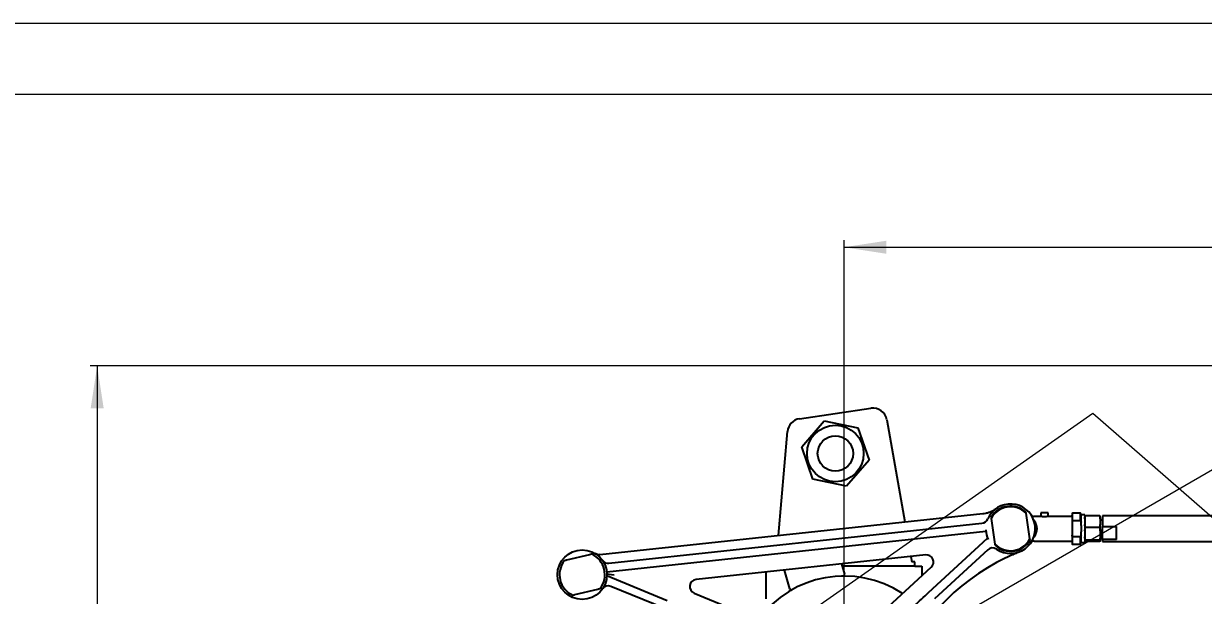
# Model space of a CAD drawing. Header units: millimetres. Extents: x 0 to 420, y 0 to 297.
# Drawn here: x 49.8 to 133.2, y 256.6 to 297 of the extents above; entities that cross this region are included whole.
import ezdxf

# ---------------------------------------------------------------- set-up
doc = ezdxf.new("R2010")
doc.units = ezdxf.units.MM
doc.linetypes.add('CENTERX2', pattern=[20.32, 12.7, -2.54, 2.54, -2.54])
doc.layers.get('0').update_dxf_attribs({"lineweight": 18})
for name, color, linetype, lineweight in [('中心线层', 1, 'CENTERX2', 18), ('标注', 7, 'Continuous', 9), ('标注层', 7, 'Continuous', 15), ('细实线层', 7, 'Continuous', 18)]:
    doc.layers.add(name, color=color, linetype=linetype, lineweight=lineweight)
doc.styles.add('SLDTEXTSTYLE6', font='', dxfattribs={"width": 0.7})
doc.styles.get('SLDTEXTSTYLE6').set_extended_font_data('宋体')
doc.dimstyles.new('SLDDIMSTYLE0', dxfattribs={"dimtxt": 3, "dimasz": 3, "dimexe": 0, "dimexo": 0.0625, "dimgap": 0.75, "dimtad": 1, "dimdec": 4, "dimlfac": 10, "dimzin": 12, "dimdsep": 46, "dimtxsty": 'SLDTEXTSTYLE6', "dimcen": 0.09, "dimdle": 6, "dimazin": 3, "dimtfac": 1, "dimtdec": 3, "dimtofl": 0, "dimtmove": 0, "dimatfit": 3, "dimfxl": 1, "dimfrac": 2, "dimtolj": 1, "dimarcsym": 0})
doc.dimstyles.new('SLDDIMSTYLE3', dxfattribs={"dimtxt": 3, "dimasz": 3, "dimexe": 0, "dimexo": 0.0625, "dimgap": 0.75, "dimtad": 1, "dimdec": 1, "dimlfac": 10, "dimrnd": 1e-09, "dimzin": 12, "dimdsep": 46, "dimtxsty": 'SLDTEXTSTYLE6', "dimcen": 0.09, "dimdle": 6, "dimadec": 0, "dimazin": 3, "dimtfac": 1, "dimtdec": 3, "dimtofl": 0, "dimtmove": 0, "dimatfit": 3, "dimfxl": 1, "dimfrac": 2, "dimtolj": 1, "dimarcsym": 0})
doc.dimstyles.new('SLDDIMSTYLE5', dxfattribs={"dimtxt": 3, "dimasz": 3, "dimexe": 0, "dimexo": 0.0625, "dimgap": 0.75, "dimtad": 1, "dimdec": 6, "dimlfac": 10, "dimrnd": 1e-09, "dimzin": 12, "dimdsep": 46, "dimtxsty": 'SLDTEXTSTYLE6', "dimcen": 0.09, "dimdle": 6, "dimadec": 0, "dimazin": 3, "dimtfac": 1, "dimtdec": 3, "dimtofl": 0, "dimtmove": 0, "dimatfit": 3, "dimfxl": 1, "dimfrac": 2, "dimtolj": 1, "dimarcsym": 0})

# ---------------------------------------------------------------- blocks, each defined once
blk = doc.blocks.new('*X4')
at = {"linetype": 'Continuous', "transparency": 16777216}
for points in [[(80.866, 242.025), (80.175, 241.301), (82.691, 239.592)], [(82.989, 232.377), (83.97, 232.18), (84.07, 235.22)]]:
    blk.add_hatch(color=0, dxfattribs=at).paths.add_polyline_path(points, flags=0)
at = {"color": 0, "linetype": 'Continuous', "lineweight": -2, "transparency": 16777216}
for start, end in [(57.69638, 80.39275), (314.60725, 337.30362)]:
    blk.add_arc((76.447, 235.22), 7.623, start, end, dxfattribs=at)
at = {"color": 0, "linetype": 'Continuous', "lineweight": 0, "transparency": 16777216, "insert": (80.144, 246.251), "char_height": 3, "width": 9.95547, "attachment_point": 1, "rotation": 329.31434, "style": 'SLDTEXTSTYLE6'}
blk.add_mtext('35%%D', dxfattribs=at)
blk = doc.blocks.new('*X12')
at = {"layer": '标注层', "transparency": 16777216}
for points in [[(55.004, 272.821), (54.543, 269.821), (55.466, 269.821)], [(55.004, 129.828), (55.466, 132.828), (54.543, 132.828)]]:
    blk.add_hatch(color=256, dxfattribs=at).paths.add_polyline_path(points, flags=0)
for p, q in [((168.537, 272.821), (54.504, 272.821)), ((55.004, 272.821), (55.004, 129.828)), ((72.275, 129.828), (54.504, 129.828))]:
    blk.add_line(p, q, dxfattribs=at)
at = {"layer": '标注层', "transparency": 16777216, "insert": (51.137, 196.087), "char_height": 3, "width": 17.01117, "attachment_point": 1, "rotation": 90, "style": 'SLDTEXTSTYLE6'}
blk.add_mtext('1429.9', dxfattribs=at)
blk = doc.blocks.new('*X13')
at = {"layer": '标注层', "transparency": 16777216}
for points in [[(107.775, 281.203), (110.775, 280.741), (110.775, 281.665)], [(167.775, 281.203), (164.775, 281.665), (164.775, 280.741)]]:
    blk.add_hatch(color=256, dxfattribs=at).paths.add_polyline_path(points, flags=0)
for p, q in [((107.775, 250.478), (107.775, 281.703)), ((107.775, 281.203), (167.775, 281.203)), ((167.775, 250.478), (167.775, 281.703))]:
    blk.add_line(p, q, dxfattribs=at)
at = {"layer": '标注层', "transparency": 16777216, "insert": (135.156, 285.07), "char_height": 3, "width": 8.42346, "attachment_point": 1, "style": 'SLDTEXTSTYLE6'}
blk.add_mtext('600', dxfattribs=at)
blk = doc.blocks.new('SW_CENTERMARKSYMBOL_1')
at = {"layer": '中心线层', "color": 0}
for p, q in [((0, 0.3), (0, 7.65)), ((-0.3, 0), (-7.65, 0)), ((0, 0), (-0.15, 0)), ((0, 0), (0, 0.15)), ((0, 0), (0, -0.15)), ((0, 0), (0.15, 0)), ((0.3, 0), (7.65, 0)), ((0, -0.3), (0, -7.65))]:
    blk.add_line(p, q, dxfattribs=at)

msp = doc.modelspace()

# ---------------------------------------------------------------- linework, layer by layer
at = {"color": 161, "linetype": 'Continuous', "lineweight": 25, "true_color": 0x67adff}
for p, q in [((104.63158921, 269.09321736), (109.67377261, 269.83629655)), ((104.78461966, 267.10791778), (106.38252333, 268.93184375)), ((106.38252333, 268.93184375), (108.76104072, 268.45997762)), ((108.76104072, 268.45997762), (109.54165444, 266.16419744)), ((110.80437735, 269.02063083), (112.07739696, 261.80098247)), ((103.13831553, 260.84293317), (103.78119335, 268.1910653)), ((105.56523189, 264.81213759), (104.78461966, 267.10791778)), ((109.54165444, 266.16419744), (107.94374928, 264.34027146)), ((107.94374928, 264.34027146), (105.56523189, 264.81213759)), ((90.51873923, 259.49042033), (117.5827159, 262.39102077)), ((118.16874281, 262.04396676), (118.43889192, 260.23094844)), ((120.6414415, 262.41240691), (120.62932387, 262.49374341)), ((120.91159359, 260.59940051), (120.6414415, 262.41240691)), ((121.07662991, 262.22858619), (121.01887003, 262.25760173)), ((121.21126786, 261.88315343), (121.15577296, 261.95113849)), ((121.69358567, 262.19668578), (121.21126786, 262.19668578)), ((121.69016734, 262.44667958), (121.69016734, 262.19570827)), ((122.19016686, 262.44667958), (121.69016734, 262.44667958)), ((123.84016946, 262.19668578), (122.19015196, 262.19668578)), ((122.19016686, 262.19667386), (122.19016686, 262.44667958)), ((123.89016882, 262.37168502), (123.89016882, 261.76889133)), ((123.89016882, 261.76889133), (123.89016882, 260.87446403)), ((124.49016705, 262.42168139), (123.94016818, 262.42168139)), ((124.49016705, 261.87620353), (123.94016818, 261.87620353)), ((124.54016939, 262.37168502), (124.49016705, 262.42168139)), ((124.49016705, 261.87620353), (124.49016705, 262.42168139)), ((124.49016705, 261.87620353), (124.54016939, 261.76889133)), ((124.54016939, 261.76889133), (124.54016939, 262.37168502)), ((124.79016915, 262.29667853), (124.54016939, 262.29667853)), ((124.54016939, 261.54105853), (124.54016939, 261.76889133)), ((124.79016915, 262.29667853), (124.79016915, 262.20725965)), ((124.81736377, 262.23297309), (124.79016915, 262.20803451)), ((124.79016915, 262.20725965), (124.79016915, 260.34667682)), ((125.84297195, 262.23297309), (124.81736377, 262.23297309)), ((125.84297195, 262.23297309), (125.87016955, 262.02093553)), ((125.87016955, 262.02093553), (125.87016955, 262.20803451)), ((125.87016955, 262.02093553), (125.87016955, 261.62963103)), ((126.04016796, 261.92168187), (125.87016955, 261.92168187)), ((173.04017082, 262.22168397), (126.04016796, 262.22168397)), ((126.04016796, 262.22168397), (126.04016796, 261.47843789)), ((117.80013278, 261.13518666), (91.01546308, 258.2645316)), ((91.16309094, 258.8837881), (117.5246282, 261.70909595)), ((124.54016939, 261.54105853), (124.54016939, 261.10230874)), ((124.54016939, 260.87446403), (124.54016939, 261.10230874)), ((124.81736377, 261.41759347), (124.79016915, 261.62963103)), ((125.84297195, 261.41759347), (124.81736377, 261.41759347)), ((125.84297195, 261.41759347), (125.87016955, 261.1806054)), ((125.87016955, 261.1806054), (125.87016955, 261.62963103)), ((125.87016955, 261.1806054), (125.87016955, 260.7432742)), ((126.04016796, 261.47843789), (127.04016701, 261.47843789)), ((126.04016796, 260.56616496), (126.04016796, 261.47843789)), ((127.04016701, 260.56616496), (127.04016701, 261.47843789)), ((113.75625864, 256.80670928), (117.92473033, 260.64872931)), ((118.43889192, 260.23094844), (118.45101253, 260.14961194)), ((121.01887003, 260.38576554), (121.07662991, 260.41476916)), ((121.17727831, 260.71856212), (121.21126786, 260.76021384)), ((121.21126786, 260.44668149), (123.84016946, 260.44668149)), ((123.89016882, 260.87446403), (123.89016882, 260.27168225)), ((123.94016818, 260.76715182), (124.49016705, 260.76715182)), ((123.94016818, 260.22168588), (124.49016705, 260.22168588)), ((124.54016939, 260.87446403), (124.49016705, 260.76715182)), ((124.49016705, 260.22168588), (124.49016705, 260.76715182)), ((124.49016705, 260.22168588), (124.54016939, 260.27168225)), ((124.54016939, 260.27168225), (124.54016939, 260.87446403)), ((124.54016939, 260.34667682), (124.79016915, 260.34667682)), ((124.81736377, 260.50629806), (124.79016915, 260.7432742)), ((125.84297195, 260.50629806), (124.81736377, 260.50629806)), ((125.84297195, 260.41038226), (124.81736377, 260.41038226)), ((125.84297195, 260.50629806), (125.87016955, 260.48135947)), ((125.87016955, 260.7432742), (125.87016955, 260.48135947)), ((125.87016955, 260.7216854), (126.04016796, 260.7216854)), ((125.87016955, 260.48135947), (125.87016955, 260.43533277)), ((126.04016796, 260.56616496), (126.04016796, 260.4216833)), ((127.04016701, 260.56616496), (126.04016796, 260.56616496)), ((126.04016796, 260.4216833), (173.04017082, 260.4216833)), ((89.78702984, 259.48809575), (88.17531955, 259.09772109)), ((113.54754255, 259.47253894), (97.32315004, 257.73368072)), ((112.50761584, 259.36109017), (112.57515833, 258.97803496)), ((117.92708174, 259.83492326), (114.16289494, 256.36552762)), ((107.60625884, 258.83578252), (107.80244604, 258.10361098)), ((112.57515833, 258.67804479), (107.64852748, 258.67804479)), ((112.77515725, 258.67804479), (107.64852748, 258.67804479)), ((109.99337718, 254.97048091), (113.93968895, 258.60773515)), ((112.77515725, 258.97803496), (112.57515833, 258.97803496)), ((112.77515725, 258.67804479), (112.77515725, 258.97803496)), ((112.77515725, 258.67804479), (113.27515826, 258.67804479)), ((113.27515826, 258.67804479), (113.27515826, 257.99524974)), ((91.02403949, 258.00833892), (95.28365195, 256.25841807)), ((102.27515757, 256.37295436), (102.27515757, 258.26442431)), ((103.93874333, 257.06832599), (103.58075783, 258.40435218)), ((88.76382638, 256.66798543), (90.37553673, 257.05834817)), ((95.05565189, 255.70342731), (91.30460894, 257.24442195)), ((97.18643263, 256.77404593), (104.13416609, 253.91979407))]:
    msp.add_line(p, q, dxfattribs=at)
for points in [[(117.84208253, 260.89858006), (117.82717243, 260.8918209), (117.81225637, 260.88506173)], [(91.02427703, 258.14150762), (91.1853162, 258.11855983), (91.35730336, 258.09406232), (91.53485153, 258.06876611)], [(112.74048522, 255.8704872), (112.86680237, 255.98691892), (112.99338177, 256.10357713), (113.12018469, 256.22044991), (113.24717388, 256.33750152), (113.37431506, 256.45468425), (113.5015665, 256.57196235), (113.62889394, 256.68932389), (113.75625864, 256.80670928)]]:
    msp.add_lwpolyline(points, dxfattribs=at)
for centre, radius in [((107.16313647, 266.63605631), 2), ((107.16313647, 266.63605631), 1.25), ((89.27542811, 258.07803983), 1.75)]:
    msp.add_circle(centre, radius, dxfattribs=at)
for centre, radius, start, end in [((109.8195701, 268.846984), 1, 10, 98.3834892712), ((104.77738733, 268.10390383), 1, 98.3834892712, 175), ((119.54016808, 261.32168008), 1.75, 235.505905751, 156.8497780646), ((119.54016808, 261.32168008), 1.6, 47.0999171193, 149.8502513732), ((119.54016808, 261.32168008), 1.55, 44.7244051291, 152.2257633633), ((117.47134428, 262.20625234), 0.5, 276.1173556621, 336.8497780646), ((117.36958556, 264.37963226), 2, 276.1173556621, 282.1319132479), ((121.21126873, 262.49668008), 0.3, 243.3337457683, 270), ((120.54016808, 261.32168008), 0.875, 320.0827650934, 39.9172349066), ((123.84016808, 262.24668008), 0.05, 270, 0), ((123.94016808, 262.37168008), 0.05, 90, 180), ((119.54016808, 261.32168008), 1.75, 182.8415267023, 206.0647677451), ((119.54016808, 261.32168008), 1.55, 224.7244051291, 332.2257633633), ((119.54016808, 261.32168008), 1.6, 227.0999171193, 329.8502513732), ((121.21126873, 260.14668008), 0.3, 90.0000008538, 116.6662559392), ((123.84016808, 260.39668008), 0.05, 0, 90), ((123.94016808, 260.27168008), 0.05, 180, 270), ((89.27542811, 258.07803983), 1.6, 322.2401976341, 64.990531888), ((90.4654566, 259.987577), 0.5, 238.0687330484, 276.1173556621), ((126.18823729, 244.86368276), 16, 115.8273569573, 158.0761580587), ((113.60082459, 258.97539193), 0.5, 312.6663173441, 96.1173556621), ((118.26594519, 259.46726481), 0.5, 55.505905751, 132.6663173441), ((89.27542811, 258.07803983), 1.6, 142.2401976342, 244.990531888), ((91.10980833, 259.38094013), 0.5, 215.3849332596, 276.1173556621), ((97.37643272, 257.23653375), 0.5, 96.1173556621, 247.6663173441), ((107.77515784, 250.47803983), 7.5, 56.5528577067, 143.7797769814), ((107.70585339, 258.07772383), 0.1, 270.5224878141, 15), ((91.11460898, 256.78192497), 0.5, 67.6663173441, 144.8267289372), ((104.03533525, 257.09421146), 0.1, 195, 299.4775121859)]:
    msp.add_arc(centre, radius, start, end, dxfattribs=at)
for points, knots in [([(117.78991059, 262.424304), (117.86552411, 262.44332772), (118.00928529, 262.47949681), (118.19611625, 262.55547005), (118.36619861, 262.64197412), (118.47241465, 262.71001809), (118.52680682, 262.74842209), (118.52722898, 262.74872016)], [0, 0, 0, 0, 0.21208906213, 0.40323705309, 0.59498280953, 0.80926969411, 0.81094588012, 0.81094588012, 0.81094588012, 0.81094588012]), ([(118.2442917, 262.49777268), (118.26976336, 262.52468258), (118.35056256, 262.61004403), (118.45308288, 262.69447634), (118.51852148, 262.74264384), (118.52475197, 262.74699164), (118.52722898, 262.74872016)], [0, 0, 0, 0, 0.06363512594, 0.20185833304, 0.30852354063, 0.37891437698, 0.37891437698, 0.37891437698, 0.37891437698]), ([(118.1566222, 262.12530326), (118.1587637, 262.1109308), (118.16278185, 262.08396337), (118.1668451, 262.05669997), (118.16874281, 262.04396676)], [0, 0, 0, 0, 0.043827461856, 0.082234633848, 0.082234633848, 0.082234633848, 0.082234633848]), ([(121.92777232, 262.16030311), (121.90037252, 262.16151741), (121.84560222, 262.16394471), (121.77376703, 262.17593535), (121.72054808, 262.18811243), (121.69164373, 262.19625703), (121.69308346, 262.19585018), (121.69358567, 262.19570827)], [0, 0, 0, 0, 0.05165159915, 0.10324799929, 0.15622253454, 0.20977677176, 0.23846430176, 0.23846430176, 0.23846430176, 0.23846430176]), ([(122.19015196, 262.19667386), (122.19015694, 262.19667784), (122.19411491, 262.19984325), (122.17928955, 262.19258363), (122.14253078, 262.18408109), (122.08051071, 262.17091487), (122.00557798, 262.1611963), (121.95230012, 262.16058468), (121.92777232, 262.16030311)], [0, 0, 0, 0, 0.00006723647, 0.05351253129, 0.10687431531, 0.16199394648, 0.21822916892, 0.26620567285, 0.26620567285, 0.26620567285, 0.26620567285]), ([(123.94016818, 261.87620353), (123.93714922, 261.87587597), (123.93045342, 261.87514947), (123.91976086, 261.86848734), (123.907119, 261.85359596), (123.89297117, 261.81980343), (123.89128976, 261.78925609), (123.89016882, 261.76889133)], [0, 0, 0, 0, 0.00904019808, 0.02005047689, 0.03676621752, 0.06720301612, 0.12807555126, 0.12807555126, 0.12807555126, 0.12807555126]), ([(124.79016915, 262.02093553), (124.79061419, 262.02591102), (124.79695343, 262.09678277), (124.80752985, 262.16735517), (124.81736377, 262.23297309)], [0, 0, 0, 0, 0.01500995947, 0.21380437566, 0.21380437566, 0.21380437566, 0.21380437566]), ([(125.87016955, 262.20803451), (125.86973989, 262.20859882), (125.86339294, 262.21693488), (125.85282474, 262.22523492), (125.84297195, 262.23297309)], [0, 0, 0, 0, 0.002503581489, 0.036983099089, 0.036983099089, 0.036983099089, 0.036983099089]), ([(124.79016915, 261.1806054), (124.79113076, 261.192366), (124.79760768, 261.27157966), (124.80827781, 261.35044069), (124.81736377, 261.41759347)], [0, 0, 0, 0, 0.03542047062, 0.23857497241, 0.23857497241, 0.23857497241, 0.23857497241]), ([(125.87016955, 261.62963103), (125.8697235, 261.62465152), (125.86337327, 261.55376056), (125.85280132, 261.48319882), (125.84297195, 261.41759347)], [0, 0, 0, 0, 0.01501804302, 0.21380459314, 0.21380459314, 0.21380459314, 0.21380459314]), ([(120.92371419, 260.51806401), (120.9215727, 260.53243647), (120.91755455, 260.5594039), (120.9134913, 260.58666731), (120.91159359, 260.59940051)], [0, 0, 0, 0, 0.043827461856, 0.082234633848, 0.082234633848, 0.082234633848, 0.082234633848]), ([(123.94016818, 260.76715182), (123.93714981, 260.76748491), (123.93045812, 260.76822336), (123.91975243, 260.77486302), (123.90712969, 260.78977424), (123.89296249, 260.82354825), (123.89128636, 260.85409633), (123.89016882, 260.87446403)], [0, 0, 0, 0, 0.00904228201, 0.02004664294, 0.03677126955, 0.06719715399, 0.12806963334, 0.12806963334, 0.12806963334, 0.12806963334]), ([(124.79016915, 260.48135947), (124.79059779, 260.48192378), (124.79692965, 260.49025995), (124.80750465, 260.49855993), (124.81736377, 260.50629806)], [0, 0, 0, 0, 0.002503464289, 0.036981795112, 0.036981795112, 0.036981795112, 0.036981795112]), ([(125.87016955, 260.7432742), (125.86920689, 260.7315136), (125.86272312, 260.65230357), (125.85205562, 260.57344673), (125.84297195, 260.50629806)], [0, 0, 0, 0, 0.03542037772, 0.23856333027, 0.23856333027, 0.23856333027, 0.23856333027]), ([(125.87016955, 260.43533277), (125.86973989, 260.43476846), (125.86339291, 260.4264325), (125.85282472, 260.41812624), (125.84297195, 260.41038226)], [0, 0, 0, 0, 0.002504099803, 0.036990916043, 0.036990916043, 0.036990916043, 0.036990916043]), ([(89.95185694, 259.52801894), (89.95184953, 259.52801592), (89.95176597, 259.52798188), (89.94854413, 259.52721918), (89.93563348, 259.52409709), (89.90822048, 259.51744895), (89.85694848, 259.50503465), (89.81310522, 259.49441292), (89.78702984, 259.48809575)], [0, 0, 0, 0, 0.00166606969, 0.01878940934, 0.03595870226, 0.06351515854, 0.10650431742, 0.16959333218, 0.16959333218, 0.16959333218, 0.16959333218]), ([(90.51873923, 259.49042033), (90.46273358, 259.48924613), (90.35072223, 259.48689771), (90.25091131, 259.53778814), (90.20100583, 259.56323337)], [0, 0, 0, 0, 0.16556532213, 0.33113075974, 0.33113075974, 0.33113075974, 0.33113075974]), ([(120.19561068, 259.69906043), (120.19493515, 259.69878626), (120.0998066, 259.660177), (119.91043717, 259.58184932), (119.65412326, 259.46941809), (119.42180301, 259.36321317), (119.28618263, 259.29827139), (119.21766237, 259.26546048)], [0, 0, 0, 0, 0.0022935113, 0.3229766142, 0.6447732451, 0.8551390737, 1.0699571812, 1.0699571812, 1.0699571812, 1.0699571812]), ([(88.17531955, 259.09772109), (88.17096198, 259.09666848), (88.14204619, 259.0896836), (88.09781472, 259.07895217), (88.05148957, 259.06773115), (88.02482257, 259.06128204), (88.01206916, 259.05818406), (88.01090108, 259.05790682), (88.0104924, 259.05780982)], [0, 0, 0, 0, 0.01059763757, 0.07032334877, 0.10722441899, 0.13344678404, 0.15694467757, 0.16959039114, 0.16959039114, 0.16959039114, 0.16959039114]), ([(107.70676568, 257.97772597), (107.70639449, 257.97772516), (107.70536329, 257.97772289), (107.69422968, 257.97759801), (107.67126727, 257.97734899), (107.64017213, 257.97684946), (107.6167343, 257.97635271), (107.60503397, 257.97610473)], [0, 0, 0, 0, 0.01229352784, 0.03415269265, 0.05658006175, 0.07919856747, 0.10174543911, 0.10174543911, 0.10174543911, 0.10174543911]), ([(90.37553673, 257.05834817), (90.38277357, 257.06010077), (90.41296906, 257.06741345), (90.45807583, 257.07835015), (90.50203028, 257.08898128), (90.52634822, 257.09488962), (90.53846823, 257.09781931), (90.53978533, 257.09813341), (90.54036382, 257.09827136)], [0, 0, 0, 0, 0.01759533643, 0.07341606103, 0.10997629355, 0.13518088575, 0.15447892713, 0.16959314042, 0.16959314042, 0.16959314042, 0.16959314042]), ([(104.1734545, 257.05661963), (104.16601499, 257.05253657), (104.1486605, 257.04301182), (104.12349336, 257.02904488), (104.10189504, 257.01695257), (104.0873482, 257.00873279), (104.08547953, 257.00768461), (104.08454374, 257.0071597)], [0, 0, 0, 0, 0.01638840331, 0.03823000551, 0.05952032615, 0.08059867473, 0.1017426477, 0.1017426477, 0.1017426477, 0.1017426477]), ([(88.59899924, 256.62806224), (88.59940728, 256.62815883), (88.60054333, 256.62842777), (88.6131304, 256.63149412), (88.64170576, 256.6383897), (88.69320461, 256.65088362), (88.73731132, 256.66156453), (88.76382638, 256.66798543)], [0, 0, 0, 0, 0.01265148591, 0.03522372738, 0.06283673825, 0.10541578449, 0.1695931986, 0.1695931986, 0.1695931986, 0.1695931986])]:
    msp.add_open_spline(points, degree=3, knots=knots, dxfattribs=at)
at = {"layer": '标注'}
for p, q in [((420.00008801, 296.99990707), (0.00008801, 296.99990707)), ((415.00008801, 291.99990707), (5.00008801, 291.99990707))]:
    msp.add_line(p, q, dxfattribs=at)
at = {"layer": '细实线层'}
for p, q in [((107.77515784, 250.47803983), (159.73680483, 280.4781107)), ((76.44657352, 235.21989508), (125.36806904, 269.47509502)), ((125.36806904, 269.47509502), (134.16806904, 261.81799702))]:
    msp.add_line(p, q, dxfattribs=at)

# ---------------------------------------------------------------- block references
at = {"color": 161, "linetype": 'Continuous', "lineweight": 25, "true_color": 0x67adff}
msp.add_blockref('SW_CENTERMARKSYMBOL_1', (107.77515784, 250.47803983), dxfattribs=at)

# ---------------------------------------------------------------- dimensions: what is measured, and where the dimension line sits
at = {"color": 7, "linetype": 'Continuous', "lineweight": 0}
dim = msp.add_angular_dim_2l(base=(83.91216714, 236.76141616), line1=((92.24038988, 235.21989508), (76.44657352, 235.21989508)), line2=((125.36806904, 269.47509502), (76.44657352, 235.21989508)), dimstyle='SLDDIMSTYLE0', override={"dimtad": 1, "dimtih": 0, "dimtoh": 0, "dimsah": 1, "dimtdec": 2, "dimtzin": 12}, dxfattribs=at)
dim.commit()
dim.dimension.update_dxf_attribs({"geometry": '*X4', "text_midpoint": (80.33684319, 241.77559315), "dimtype": 162})
at = {"layer": '标注层'}
for base, p1, p2, angle, dimstyle, picture, middle in [((167.7751578423, 281.2029989803), (107.7751578423, 250.4780398274), (167.7751578424, 250.4780398274), 0, 'SLDDIMSTYLE5', '*X13', (137.7751578423, 281.2029989803)), ((55.00411479, 129.82803983), (168.53680483, 272.8210127), (72.27515784, 129.82803983), 90, 'SLDDIMSTYLE3', '*X12', (55.00411479, 201.32452627))]:
    dim = msp.add_linear_dim(base=base, p1=p1, p2=p2, angle=angle, dimstyle=dimstyle, override={"dimsah": 1, "dimtzin": 12}, dxfattribs=at)
    dim.commit()
    dim.dimension.update_dxf_attribs({"geometry": picture, "text_midpoint": middle, "dimtype": 160})

doc.saveas('drawing.dxf')
